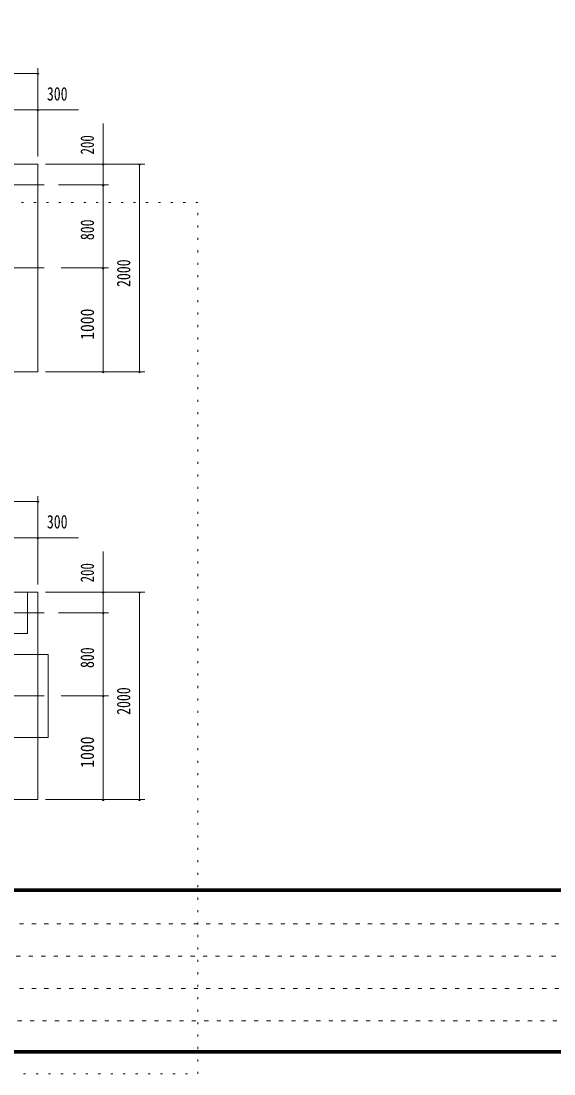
# Model space of a CAD drawing. Units: millimetres, scale not verified. Extents: x -23102 to 23102, y -10150 to 10150.
# Drawn here: x 4377 to 9515, y -10150 to 0 of the extents above; entities that cross this region are included whole.
import ezdxf
from ezdxf.enums import TextEntityAlignment as Align

# ---------------------------------------------------------------- set-up
doc = ezdxf.new("R2010")
doc.units = ezdxf.units.MM
doc.header["$LTSCALE"] = 40
for name, pattern in [('USER1', [3, 1, -2]), ('USER3', [24, 12, -5, 2, -5]), ('USER4', [3, 0.5, -2.5])]:
    doc.linetypes.add(name, pattern=pattern)
for name, color, linetype, lineweight in [('0-2_1-0BOLD', 7, 'Continuous', 18), ('0-3_1-2CENTER', 3, 'USER3', 18), ('0-5_1-5DIM', 3, 'Continuous', 18), ('0-C_F-F', 5, 'Continuous', 18), ('0-D_F-E_J_ADD', 5, 'USER4', 18)]:
    doc.layers.add(name, color=color, linetype=linetype, lineweight=lineweight)
doc.styles.add('ＭＳ ゴシック', font='')
doc.styles.get('ＭＳ ゴシック').set_extended_font_data('MS Gothic')

msp = doc.modelspace()

# ---------------------------------------------------------------- linework, layer by layer
at = {"layer": '0-2_1-0BOLD'}
for p, q in [((-3410.45, -1380.33), (4539.55, -1380.33)), ((4539.55, -1380.33), (4539.55, -3380.33)), ((4539.55, -3380.33), (-3410.45, -3380.33)), ((-3410.45, -5505.33), (4539.55, -5505.33)), ((4439.56, -5505.32), (4039.55, -5505.32)), ((4439.56, -5905.32), (4439.56, -5505.32)), ((4539.55, -5505.33), (4539.55, -7505.32)), ((4039.55, -5905.32), (4439.56, -5905.32)), ((4539.55, -7505.32), (-3410.45, -7505.32))]:
    msp.add_line(p, q, dxfattribs=at)
msp.add_lwpolyline([(3839.55, -6905.33), (3839.55, -6105.32), (4639.56, -6105.32), (4639.56, -6905.33)], close=True, dxfattribs=at)
at = {"layer": '0-3_1-2CENTER'}
for p, q in [((-3560.44, -1580.33), (4689.56, -1580.33)), ((-3560.44, -2380.33), (4689.56, -2380.33)), ((-3560.44, -5705.32), (4689.56, -5705.32)), ((-3560.44, -6505.32), (4689.56, -6505.32))]:
    msp.add_line(p, q, dxfattribs=at)
at = {"layer": '0-5_1-5DIM'}
for p, q in [((-3410.45, -505.33), (4539.55, -505.33)), ((-3410.45, -505.33), (4539.55, -505.33)), ((4549.55, -505.33), (4529.55, -505.33)), ((4539.55, -455.33), (4539.55, -1305.33)), ((4239.55, -855.33), (4539.55, -855.33)), ((4549.55, -855.33), (4529.55, -855.33)), ((4539.55, -855.33), (4932.05, -855.33)), ((5169.56, -3380.33), (5169.56, -987.83)), ((4614.56, -1380.33), (5569.56, -1380.33)), ((5179.56, -1380.33), (5159.56, -1380.33)), ((5169.56, -1580.33), (5169.56, -1380.33)), ((5529.55, -1380.33), (5509.55, -1380.33)), ((5519.56, -1380.33), (5519.56, -3380.33)), ((5519.56, -1380.33), (5519.56, -3380.33)), ((5219.56, -1580.33), (4739.56, -1580.33)), ((5179.56, -1580.33), (5159.56, -1580.33)), ((5169.56, -2380.33), (5169.56, -1580.33)), ((4764.55, -2380.33), (5219.56, -2380.33)), ((5179.56, -2380.33), (5159.56, -2380.33)), ((5169.56, -3380.33), (5169.56, -2380.33)), ((5569.56, -3380.33), (4614.56, -3380.33)), ((5179.56, -3380.33), (5159.56, -3380.33)), ((5529.55, -3380.33), (5509.55, -3380.33)), ((-3410.45, -4630.32), (4539.55, -4630.32)), ((-3410.45, -4630.32), (4539.55, -4630.32)), ((4549.55, -4630.32), (4529.55, -4630.32)), ((4539.55, -4580.33), (4539.55, -5430.32)), ((4239.55, -4980.33), (4539.55, -4980.33)), ((4549.55, -4980.33), (4529.55, -4980.33)), ((4539.55, -4980.33), (4932.05, -4980.33)), ((5169.56, -7505.33), (5169.56, -5112.82)), ((4614.56, -5505.32), (5569.56, -5505.32)), ((5179.56, -5505.32), (5159.56, -5505.32)), ((5169.56, -5705.32), (5169.56, -5505.32)), ((5529.55, -5505.32), (5509.55, -5505.32)), ((5519.56, -5505.32), (5519.56, -7505.33)), ((5519.56, -5505.32), (5519.56, -7505.33)), ((5219.56, -5705.32), (4739.56, -5705.32)), ((5179.56, -5705.32), (5159.56, -5705.32)), ((5169.56, -6505.32), (5169.56, -5705.32)), ((4764.55, -6505.32), (5219.56, -6505.32)), ((5179.56, -6505.32), (5159.56, -6505.32)), ((5169.56, -7505.33), (5169.56, -6505.32)), ((5569.56, -7505.33), (4614.56, -7505.33)), ((5179.56, -7505.33), (5159.56, -7505.33)), ((5529.55, -7505.33), (5509.55, -7505.33))]:
    msp.add_line(p, q, dxfattribs=at)
for centre in [(4539.55, -505.33), (4539.55, -855.33), (5169.56, -1380.33), (5519.55, -1380.33), (5169.56, -1580.33), (5169.56, -2380.33), (5169.56, -3380.33), (5519.55, -3380.33), (4539.55, -4630.32), (4539.55, -4980.33), (5169.56, -5505.32), (5519.55, -5505.32), (5169.56, -5705.32), (5169.56, -6505.32), (5169.56, -7505.33), (5519.55, -7505.33)]:
    msp.add_arc(centre, 10, 180, 0, dxfattribs=at)
at = {"layer": '0-C_F-F'}
for p, q in [((-5573.13, -8365), (23076.87, -8365)), ((23076.87, -8367.5), (-5573.13, -8367.5)), ((-5573.13, -8370), (23076.87, -8370)), ((23076.87, -8372.5), (-5573.13, -8372.5)), ((-5573.13, -8375), (23076.87, -8375)), ((23076.87, -8377.5), (-5573.13, -8377.5)), ((-5573.13, -8380), (23076.87, -8380)), ((23076.87, -8382.5), (-5573.13, -8382.5)), ((-5573.13, -8385), (23076.87, -8385)), ((23076.87, -8387.5), (-5573.13, -8387.5)), ((-5573.13, -8390), (23076.87, -8390))]:
    msp.add_line(p, q, dxfattribs=at)
at = {"layer": '0-C_F-F', "color": 6, "linetype": 'USER1'}
for p, q in [((-5598.13, -8702), (12651.88, -8702)), ((12651.88, -9014), (-5598.13, -9014)), ((-5598.13, -9326), (12651.88, -9326)), ((10143.88, -9638), (-5598.13, -9638))]:
    msp.add_line(p, q, dxfattribs=at)
at = {"layer": '0-C_F-F'}
for points in [[(-5598.13, 10150), (-5598.13, -9950), (23101.87, -9950), (23101.87, 10150)], [(-5595.63, 10147.5), (23099.37, 10147.5), (23099.37, -9947.5), (-5595.63, -9947.5)], [(-5593.13, 10145), (-5593.13, -9945), (23096.87, -9945), (23096.87, 10145)], [(-5590.63, 10142.5), (23094.37, 10142.5), (23094.37, -9942.5), (-5590.63, -9942.5)], [(-5588.13, 10140), (23091.87, 10140), (23091.87, -9940), (-5588.13, -9940)], [(-5585.63, 10137.5), (23089.37, 10137.5), (23089.37, -9937.5), (-5585.63, -9937.5)], [(-5583.13, 10135), (23086.87, 10135), (23086.87, -9935), (-5583.13, -9935)], [(-5580.63, 10132.5), (-5580.63, -9932.5), (23084.37, -9932.5), (23084.37, 10132.5)], [(-5578.13, 10130), (-5578.13, -9930), (23081.87, -9930), (23081.87, 10130)], [(-5575.63, 10127.5), (-5575.63, -9927.5), (23079.37, -9927.5), (23079.37, 10127.5)], [(-5573.13, 10125), (23076.87, 10125), (23076.87, -9925), (-5573.13, -9925)]]:
    msp.add_lwpolyline(points, close=True, dxfattribs=at)
at = {"layer": '0-D_F-E_J_ADD'}
msp.add_lwpolyline([(-5798.13, -1750), (-5798.13, -10150), (6081.87, -10150), (6081.87, -1750)], close=True, dxfattribs=at)

# ---------------------------------------------------------------- texts
at = {"layer": '0-5_1-5DIM', "color": 7, "style": 'ＭＳ ゴシック', "width": 0.75}
for p in [(4626.7, -805.33), (4626.7, -4930.33)]:
    msp.add_text('300', height=130.2, dxfattribs=at).set_placement(p, align=Align.BOTTOM_LEFT)
at = {"layer": '0-5_1-5DIM', "color": 7, "style": 'ＭＳ ゴシック'}
for s, width, p in [('200', 0.7, (5119.56, -1286.34)), ('800', 0.75, (5119.56, -2111.74)), ('2000', 0.75, (5469.55, -2563.36)), ('1000', 0.85, (5119.56, -3073.13)), ('200', 0.7, (5119.56, -5411.33)), ('800', 0.75, (5119.56, -6236.73)), ('2000', 0.75, (5469.55, -6688.36)), ('1000', 0.85, (5119.56, -7198.13))]:
    msp.add_text(s, height=130.2, rotation=90, dxfattribs=dict(at, width=width)).set_placement(p, align=Align.BOTTOM_LEFT)

doc.saveas('drawing.dxf')
